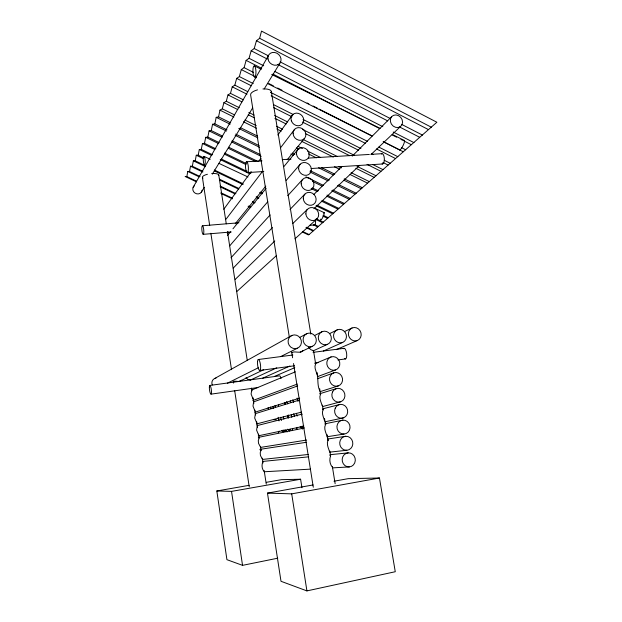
<?xml version="1.0" encoding="UTF-8"?>
<svg xmlns="http://www.w3.org/2000/svg" width="622" height="622" viewBox="0 0 622 622"><rect width="100%" height="100%" fill="white"/><g stroke="black" fill="none" stroke-linecap="round" stroke-linejoin="round"><path stroke-width="0.93" d="M279.091 431.139L278.252 432.803M297.176 427.314L296.189 429.102M292.301 430.463L292.635 428.519M296.764 429.569L296.997 428.278M196.443 181.15L186.841 176.594L187.782 171.431L189.539 171.509L200.027 176.5M189.539 171.509L190.519 166.214L192.33 166.253L202.834 171.268M192.33 166.253L193.356 160.826L195.222 160.818L205.672 165.825M253.068 399.067L251.094 394.021L251.716 390.243M195.222 160.818L196.28 155.251L198.208 155.189L203.441 157.708M290.404 429.203L289.494 430.976L287.551 429.196M198.208 155.189L199.312 149.49L201.295 149.366L212.607 154.824M201.295 149.366L202.453 143.511L204.498 143.34L215.85 148.837M204.498 143.34L205.703 137.322L207.826 137.089L219.138 142.594M207.826 137.089L209.07 130.908L211.262 130.604L222.559 136.117M211.262 130.604L212.568 124.245L214.839 123.871L226.983 129.827M214.839 123.871L216.207 117.333L218.555 116.882L230.692 122.861M218.555 116.882L219.978 110.148L222.287 108.827L223.904 102.684L226.299 101.254L227.986 94.909L230.474 93.37L232.239 86.816L234.828 85.152L236.671 78.38L239.369 76.584L241.297 69.578L244.104 67.642L246.125 60.388L249.049 58.305L251.171 50.779L254.219 48.539L256.451 40.733L259.638 38.315L261.512 31.1L436.869 122.239L309.095 234.564L308.426 234.914L302.308 232.014M254.903 411.002L252.998 406.057L253.558 402.24M291.827 352.845C294.089 350.326 300.099 354.159 303.007 350.645M256.746 422.991L254.686 418.015L255.354 413.964M258.589 434.996L256.606 430.129L257.213 426.039M260.416 446.891L258.527 443.346L258.285 440.648L259.156 437.896L258.324 437.888M317.049 372.485C318.425 378.363 317.096 384.948 319.568 390.243M262.274 458.982L260.455 455.537L260.214 452.824L261.03 450.079L260.19 450.009M313.465 350.427L315.649 363.854C313.643 367.688 316.66 371.676 317.096 375.035M264.187 471.476C261.831 469.151 261.504 465.046 262.756 462.06M193.108 187.37L268.323 55.723M201.233 192.369L204.257 187.401M212.32 174.16L252.625 107.956M264.218 88.923L279.838 63.265M322.056 405.544C321.372 402.278 318.55 398.049 320.579 394.185L320.182 394.021M223.772 209.28L251.156 171.649M258.511 161.557L260.851 158.322M277.816 135.021L292.581 114.736M226.058 219.162L262.422 171.524M280.6 147.709L294.673 129.267M324.552 420.876C323.86 417.673 321.24 413.467 323.098 409.634L322.694 409.432M227.287 233.553L228.507 232.045M235.233 223.764L265.796 186.118M287.193 159.761L304.306 138.675M227.434 235.551L230.505 231.796M232.962 228.803L266.115 188.318M283.912 166.572L298.031 149.327M229.712 245.838L267.802 201.715M286.213 180.396L300.185 164.216M327.024 436.076C326.045 432.943 323.44 428.434 325.516 424.531L325.104 424.282M230.964 257.796L270.103 214.987M287.722 195.72L302.72 179.315M233.281 268.051L272.444 227.598M290 209.458L304.858 194.118M313.768 194.569L341.929 166.416M352.231 156.114L391.386 116.975M235.217 279.387L274.792 240.994M292.838 223.485L307.416 209.334M313.978 208.751L359.679 165.312M370.93 154.621L400.459 126.561A6.663 5.777 50.6 0 0 398.477 115.63A6.663 5.777 50.6 0 0 390.406 121.547A6.663 5.777 50.6 0 0 400.459 126.561M329.536 451.533C328.579 448.478 326.192 443.968 328.051 440.112L327.631 439.808M236.827 291.516L276.269 255.766M294.914 238.871L317.142 218.726M241.499 380.244C239.447 382.895 234.766 380.112 233.32 381.69L233.755 382.266M214.784 378.44L292.006 335.382M300.131 337.225L306.973 333.571M314.359 335.647L322.103 331.666M227.364 383.23L258.55 367.641M281.074 356.383L297.534 348.157A6.959 6.601 62.2 0 0 298.622 336.346A6.959 6.601 62.2 0 0 288.11 340.825A6.959 6.601 62.2 0 0 297.534 348.157M329.489 333.687L337.279 329.831M239.26 381.457L263.666 369.725M300.27 352.138L312.477 346.275A6.92 6.523 63.1 0 0 313.519 334.535A6.92 6.523 63.1 0 0 303.124 338.982A6.92 6.523 63.1 0 0 312.477 346.275M344.261 331.705L352.083 327.965M250.448 380.026L276.751 367.843M313.177 350.956A10.792 0.56 -16.3 0 0 313.511 350.707L327.584 344.3A6.889 6.453 63.8 0 0 328.587 332.63A6.889 6.453 63.8 0 0 318.316 337.038A6.889 6.453 63.8 0 0 327.584 344.3M262.585 378.238L289.891 366.024M323.362 351.057L342.738 342.388A6.85 6.383 64.4 0 0 343.702 330.787A6.85 6.383 64.4 0 0 333.548 335.165A6.85 6.383 64.4 0 0 342.738 342.388M274.457 376.442L294.781 367.641M336.315 349.642L357.526 340.452A6.811 6.313 64.9 0 0 358.435 328.921A6.811 6.313 64.9 0 0 348.406 333.275A6.811 6.313 64.9 0 0 357.526 340.452M251.443 390.142L295.318 371.847M315.02 363.637L331.137 356.911M252.812 400.529L297.339 384.085M317.329 376.699L335.507 369.981A6.896 6.461 68.2 0 0 337.521 358.443A6.896 6.461 68.2 0 0 326.892 361.934A6.896 6.461 68.2 0 0 335.507 369.981M253.348 401.983L297.674 385.92M317.578 378.712L333.866 372.811M254.701 412.3L299.687 398.096M319.887 391.72L338.251 385.928A6.912 6.484 70.8 0 0 340.257 374.312A6.912 6.484 70.8 0 0 329.613 377.888A6.912 6.484 70.8 0 0 338.251 385.928M255.043 413.739L299.314 400.063M319.607 393.788L336.214 388.664M256.365 424.002L301.297 412.168M322.826 406.5L340.607 401.82M276.277 419.733L273.416 419.702M257.041 425.635L302.238 414.081M322.958 408.786L338.967 404.697M313.076 484.95L267.468 493.106L281.004 581.29L306.918 590.9L395.265 571.727L379.451 478.007L348.234 478.66L333.983 481.21M258.27 435.843L303.66 426.272M325.407 421.693L343.367 417.906M258.643 437.336L304.244 428.022M325.018 423.792L342.963 420.122M249.158 485.323L216.829 490.976L226.921 559.676L242.541 565.351L277.746 558.198M284.238 430.035L281.649 430.548L283.329 431.754L286.789 431.062M303.793 425.984L300.123 426.708L301.382 427.866L303.824 427.539M267.468 493.106L291.702 493.86L379.451 478.007M266.27 482.322L281.486 479.663L300.605 479.235L301.958 487.765M216.829 490.976L231.532 491.388L300.605 479.235M329.839 455.514L330.609 455.794C329.217 459.635 329.676 464.167 332.475 467.27M260.579 447.412L306.623 440.042M326.775 436.815L344.044 434.047A6.99 6.539 78.5 0 0 348.872 423.255A6.99 6.539 78.5 0 0 337.552 423.955A6.99 6.539 78.5 0 0 344.044 434.047M259.848 449.372L306.615 442.25M327.607 439.046L345.746 436.286M211.06 394.138L257.842 387.56M209.777 385.446L279.426 375.867A4.3 1.197 82.2 0 1 281.027 378.541M259.903 370.44L294.571 365.775M314.802 363.054L318.651 362.533M337.917 359.944L345.622 358.902M258.208 359.532L292.853 355.007M313.068 352.363L343.865 348.343M262.422 459.448L308.458 454.449M329.559 452.155L346.827 450.274A7.021 6.554 80.9 0 0 351.655 439.404A7.021 6.554 80.9 0 0 340.327 440.166A7.021 6.554 80.9 0 0 346.827 450.274M262.484 461.462L308.714 456.828M329.909 454.705L348.211 452.87M250.269 380.026L247.906 379.428L246.009 377.702M203.207 234.338A4.307 0.933 84.6 0 0 203.433 227.901A4.307 0.933 84.6 0 0 201.816 227.909A4.307 0.933 84.6 0 0 203.207 234.338L231.267 231.975M309.647 225.374L314.483 224.97M202.422 225.763L238.926 222.793M247.385 172.574L263.806 171.524M311.132 168.523L382.608 163.975M246.475 161.782L261.955 160.857M282.271 159.644L290.979 159.123M308.395 158.089L369.351 154.45M371.287 154.334L381.931 153.696M264.109 471.771L310.58 469.128M332.84 467.861L349.3 466.928A7.052 6.57 83.2 0 0 354.128 455.965A7.052 6.57 83.2 0 0 342.784 456.805A7.052 6.57 83.2 0 0 349.3 466.928M186.841 176.594L185.131 176.477L196.498 181.865M313.504 350.707L310.938 349.735L308.621 347.473M204.117 156.441L210.259 159.31M219.03 163.415L247.96 176.967M314.608 208.168L324.249 212.685M187.782 171.431L199.164 176.842M220.165 186.833L235.046 193.909M252.555 202.228L254.305 203.06M305.946 227.621L312.944 230.949M220.896 192.742L232.247 198.123M248.839 205.991L250.588 206.823M302.984 231.664L309.095 234.564M220.981 193.465L232.348 198.853M248.092 206.317L250.713 207.561M219.465 179.206L238.724 188.396M256.233 196.754L258.861 198.006M314.009 224.34L318.386 226.424M190.519 166.214L202.795 172.069M219.442 180.015L238.724 189.22M256.256 197.586L258.006 198.418M313.224 224.767L317.609 226.859M220.134 186.064L235.87 193.551M252.478 201.45L255.098 202.694M306.677 227.232L313.667 230.56M214.38 169.993L243.124 183.762M260.548 192.112L262.29 192.944M316.295 218.82L323.261 222.155M193.356 160.826L205.563 166.673M214.287 170.848L243.062 184.633M259.631 192.563L262.251 193.815M315.447 219.294L322.429 222.629M323.059 215.22L328.299 217.739M196.28 155.251L203.277 158.618M323.028 216.168L327.405 218.268M221.3 159.022L246.53 171.198M248.264 172.037L250.876 173.297M316.979 205.198L333.509 213.175M199.312 149.49L211.503 155.368M220.211 159.566L249.819 173.849M315.999 205.773L332.545 213.758M224.573 153.059L246.39 163.633M322.313 200.416L338.897 208.456M202.453 143.511L214.683 149.435M224.293 154.093L246.133 164.667M321.271 201.046L337.87 209.085M228.709 147.251L257.438 161.222M312.267 187.898L318.363 190.861M327.063 195.09L344.471 203.565M205.703 137.322L218.773 143.682M228.36 148.339L255.37 161.471M311.14 188.583L317.236 191.545M326.822 196.21L343.375 204.257M232.115 140.782L259.91 154.365M305.954 176.858L323.323 185.34M332.879 190.013L350.256 198.496M209.07 130.908L222.116 137.275M231.679 141.94L261.248 156.379M312.555 181.422L322.126 186.095M331.689 190.76L349.082 199.25M235.66 134.088L259.086 145.579M310.269 170.685L329.357 180.053M338.897 184.734L356.243 193.248M212.568 124.245L226.47 131.063M235.147 135.316L259.467 147.235M309.834 171.929L328.066 180.87M337.622 185.55L354.991 194.064M240.224 127.564L257.562 136.109M292.239 153.191L294.844 154.474M321.714 167.722L334.722 174.129M344.254 178.825L362.463 187.797M216.207 117.333L230.086 124.175M238.762 128.443L257.858 137.843M290.832 154.085L293.436 155.36M318.596 167.753L333.353 175.015M343.764 180.147L361.118 188.691M222.287 108.827L234.471 114.86M244.92 120.03L256.233 125.636M298.008 146.325L302.354 148.479M307.579 151.068L320.633 157.529M338.912 166.587L341.525 167.878M351.096 172.621L369.375 181.671M219.978 110.148L233.864 117.022M243.404 121.741L256.419 128.179M296.329 147.919L298.933 149.21M308.481 153.929L316.287 157.794M334.504 166.805L339.713 169.378M350.124 174.533L367.478 183.117M254.367 65.87L261.302 69.322M271.705 74.492L380.089 128.381M392.225 134.414L404.37 140.448M226.299 101.254L239.291 107.715M248.808 112.45L254.009 115.039M276.518 126.243L282.575 129.259M303.357 139.6L337.116 156.402M357.036 166.307L376.077 175.793M223.904 102.684L237.791 109.589M248.209 114.767L254.281 117.783M276.852 129.003L281.198 131.156M302.028 141.513L333.283 157.047M355.846 168.259L374.079 177.324M230.474 93.37L243.482 99.87M274.691 115.482L287.691 121.982M302.432 129.353L354.447 155.368M372.648 164.472L383.051 169.674M227.986 94.909L241.888 101.852M274.916 118.351L286.213 123.996M305.332 133.543L349.65 155.679M367.034 164.356L380.936 171.307M232.239 86.816L246.957 94.202M273.797 107.676L291.975 116.804M302.362 122.021L358.637 150.267M382.88 162.435L388.074 165.048M254.491 76.949A5.567 1.508 87.7 0 0 255.728 69.143A5.567 1.508 87.7 0 0 253.092 68.148A5.567 1.508 87.7 0 0 254.491 76.949L256.217 77.82M267.452 83.465L371.964 136M383.191 141.645L399.604 149.894M234.828 85.152L247.781 91.667M273.696 104.698L293.561 114.681M303.062 119.463L360.939 148.557M371.303 153.766L373.029 154.637M384.256 160.282L390.305 163.322M239.369 76.584L253.224 83.589M270.547 92.344L367.548 141.381M378.806 147.072L397.855 156.697M236.671 78.38L251.342 85.782M271.2 95.804L365.285 143.285M376.504 148.953L395.499 158.532M244.104 67.642L253.605 72.479M401.4 147.608L405.723 149.801M241.297 69.578L256.015 77.05M269.007 83.636L273.338 85.836M277.669 88.036L281.991 90.229M307.105 102.972L308.839 103.851M313.169 106.051L317.5 108.251M319.234 109.13L372.049 135.93M383.308 141.645L403.227 151.752M246.125 60.388L261.691 68.334M272.934 74.065L379.288 128.357M392.264 134.974L396.587 137.182M400.91 139.39L402.636 140.269M404.37 141.155L411.282 144.685M249.049 58.305L263.72 65.808M274.947 71.546L382.857 126.717M393.213 132.019L413.933 142.609M254.219 48.539L268.028 55.638M280.11 61.858L390.569 118.678M401.781 124.447L422.493 135.098M251.171 50.779L266.729 58.771M277.964 64.532L387.716 120.893M399.814 127.106L419.694 137.306M256.451 40.733L428.472 129.609M259.638 38.315L431.443 127.261M285.615 430.012L287.123 431.956M284.425 402.418L285.241 404.533M280.553 417.261L281.471 420.534M287.628 416.025L288.25 418.295M283.259 416.872L283.881 419.15M325.22 421.553L325.936 424.196M297.277 398.5L298.024 401.276M300.962 412.129L301.709 414.913M297.845 400.786L297.122 398.064M301.981 427.905L302.323 429.164M296.43 413.319L297.16 416.048M292.799 399.806L293.537 402.566M290.264 400.755L290.754 402.605M293.724 413.747L294.47 416.53M275.002 405.458L275.476 407.278M278.088 417.276L279.037 420.915M272.833 406.469L273.315 408.335M288.274 414.921L288.67 416.553M291.197 414.672L291.827 417.463M268.152 407.503L268.424 409.183M271.34 91.527L310.813 334.123M319.7 388.781L320.641 394.535M322.351 405.085L323.137 409.875M324.536 418.505L325.477 424.258M327.188 434.809L328.128 440.563M329.847 451.106L330.624 455.903M332.342 466.453L335.149 483.714M289.393 337.614L250.627 94.948A10.496 3.996 -9.1 0 1 257.508 89.856M291.687 351.998L292.612 357.759M293.53 363.512L313.294 487.244M291.702 493.86L306.918 590.9M218.757 174.868L226.276 223.842M227.458 231.524L247.222 360.208M251.498 388.05L251.941 390.935M252.975 397.652L253.862 403.414M254.896 410.139L255.634 414.944M256.661 421.662L257.547 427.423M258.581 434.148L259.172 437.989M260.501 446.627L261.092 450.468M262.266 458.15L263.005 462.955M264.187 470.636L266.255 484.079M270.632 406.998L270.865 408.506M202.438 177.558L209.7 225.576M210.866 233.266L231.501 369.655M233.242 381.177L233.53 383.098M234.696 390.779L249.228 486.832M231.532 491.388L242.541 565.351M285.063 402.543L285.187 404.129M278.462 404.51L278.524 406.213M403.561 140.782A5.287 1.143 -63.5 0 1 403.258 145.175A5.287 1.143 -63.5 0 1 399.441 149.56M323.424 213.198A4.105 0.731 -65.2 0 1 324.109 214.046A4.105 0.731 -65.2 0 1 321.776 219.092A4.105 0.731 -65.2 0 1 320.695 219.1M315.416 219.714A4.144 1.368 85.4 0 1 315.37 223.718A4.144 1.368 85.4 0 1 314.118 224.837M381.41 153.984A5.163 2.068 87.6 0 1 384.326 158.431A5.163 2.068 87.6 0 1 382.063 163.897M262.927 88.962A10.496 3.996 -9.1 0 1 271.161 92.608M203.005 178.11A8.304 2.48 -7.8 0 1 207.421 174.277M211.682 173.577A8.304 2.48 -7.8 0 1 218.734 175.528M212.257 384.909A4.96 4.867 63.5 0 1 216.013 378.098M286.641 401.548A23.403 6.531 79.2 0 1 287.761 403.872M202.127 190.246A4.813 4.432 35.3 0 1 195.184 193.185A4.813 4.432 35.3 0 1 194.554 185.589M343.43 348.717A5.373 1.882 82.4 0 1 346.641 353.584A5.373 1.882 82.4 0 1 344.611 358.544M203.332 157.84A4.276 0.949 85.6 0 0 204.389 164.822A4.276 0.949 85.6 0 0 205.05 159.24A4.276 0.949 85.6 0 0 203.332 157.84M245.628 163.602A5.419 1.431 85.9 0 0 247.012 172.481A5.419 1.431 85.9 0 0 248.178 165.444A5.419 1.431 85.9 0 0 245.628 163.602M293.11 133.707A6.733 5.995 44.3 0 0 303.062 139.631A6.733 5.995 44.3 0 0 302.269 128.606A6.733 5.995 44.3 0 0 293.11 133.707M301.165 183.855A6.749 6.111 47.3 0 0 311.163 189.702A6.749 6.111 47.3 0 0 310.347 178.514A6.749 6.111 47.3 0 0 301.165 183.855M296.476 153.805A6.741 6.041 45.4 0 0 306.444 159.698A6.741 6.041 45.4 0 0 305.635 148.611A6.741 6.041 45.4 0 0 296.476 153.805M305.861 213.937A6.764 6.173 49.5 0 0 315.89 219.737A6.764 6.173 49.5 0 0 315.059 208.448A6.764 6.173 49.5 0 0 305.861 213.937M291.353 120.792A6.725 5.963 43.7 0 0 302.199 124.143A6.725 5.963 43.7 0 0 298.583 113.414A6.725 5.963 43.7 0 0 291.353 120.792M298.622 168.725A6.749 6.072 46.3 0 0 308.605 174.595A6.749 6.072 46.3 0 0 307.797 163.462A6.749 6.072 46.3 0 0 298.622 168.725M303.295 198.69A6.756 6.142 48.3 0 0 313.317 204.514A6.756 6.142 48.3 0 0 312.493 193.271A6.756 6.142 48.3 0 0 303.295 198.69M335.227 408.164A6.966 6.523 76 0 0 341.696 418.233A6.966 6.523 76 0 0 346.532 407.527A6.966 6.523 76 0 0 335.227 408.164M332.475 392.085A6.935 6.5 73.4 0 0 338.936 402.139A6.935 6.5 73.4 0 0 343.764 391.51A6.935 6.5 73.4 0 0 332.475 392.085M267.973 58.997A6.959 6.049 40.4 0 0 278.656 64.323A6.959 6.049 40.4 0 0 276.806 53.165A6.959 6.049 40.4 0 0 267.973 58.997M209.365 387.008A4.408 0.91 82.4 0 0 210.819 394.091A4.408 0.91 82.4 0 0 211.083 388.26A4.408 0.91 82.4 0 0 209.365 387.008M257.508 361.584A5.544 1.438 82.6 0 0 259.522 370.424A5.544 1.438 82.6 0 0 260.159 362.929A5.544 1.438 82.6 0 0 257.508 361.584"/></g></svg>
